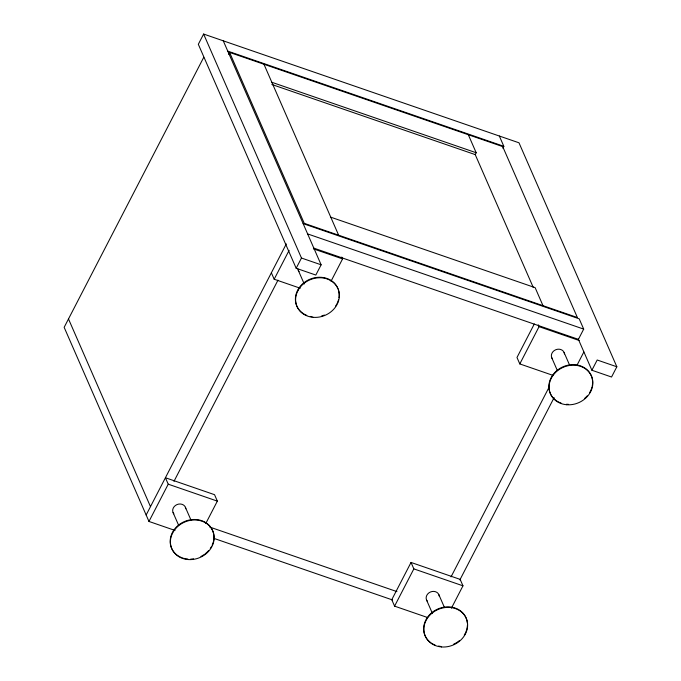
<?xml version="1.0" encoding="UTF-8"?>
<svg xmlns="http://www.w3.org/2000/svg" width="681" height="681" viewBox="0 0 681 681"><rect width="100%" height="100%" fill="white"/><g stroke="black" fill="none" stroke-linecap="round" stroke-linejoin="round"><path stroke-width="1.02" d="M578.28 339.087L591.891 370.243L611.547 377.019L616.841 366.778L518.99 142.797L203.619 34.05L198.324 44.299L296.175 268.28L315.822 275.056L321.126 264.807L223.266 40.826M203.755 57.298L64.159 327.331L148.969 521.45L175.034 530.439M228.612 54.267L229.582 52.403L502.697 146.585L577.386 317.525L304.262 223.351L229.582 52.403M146.151 515.015L286.301 243.917M148.969 521.45L168.233 484.182L165.415 477.747L214.541 494.687L217.35 501.122L205.79 523.485M300.244 288.225L274.179 279.236L289.11 250.353M173.978 481.339L277.993 280.146M296.175 268.28L301.47 258.031L203.619 34.05M331.009 281.27L342.569 258.908L341.76 257.069M533.317 287.569L475.227 154.613L476.189 152.748L468.315 134.727M502.876 148.177L503.838 146.321L499.335 136.021M451.409 608.176L462.969 585.822L460.152 579.378L411.035 562.446L391.771 599.706L394.58 606.141L427.659 617.548M534.321 323.952L516.981 357.491L519.799 363.926L552.878 375.333M394.58 606.141L413.844 568.882L411.035 562.446M519.799 363.926L539.063 326.659L538.254 324.82M451.035 576.875L549.184 387.012M303.122 223.615L579.199 318.81L583.694 329.102L578.399 339.351L313.371 247.969M459.871 579.923L554.121 397.619M577.105 365.025L583.847 351.983M591.891 370.243L597.194 360.002L616.841 366.778M227.769 51.126L503.838 146.321M271.838 82.282L476.189 152.748M271.872 84.487L475.227 154.613M330.779 217.188L535.13 287.646L542.995 305.667M307.625 233.915L583.694 329.102M313.49 248.88L342.569 258.908M539.063 326.659L579.156 340.491M301.47 258.031L321.126 264.807M168.233 484.182L217.35 501.122M413.844 568.882L462.969 585.822M209.833 527.094L396.938 591.61M213.553 538.254L392.605 599.995M590.614 391.762L590.393 391.26A22.337 19.306 -23.6 0 1 589.482 392.852M564.072 352.477L569.614 365.144M551.763 357.763L557.296 370.43M263.964 64.261L338.644 235.209M465.395 633.977L465.183 633.475A22.337 19.306 -23.6 0 1 464.272 635.075M298.287 270.357L304.245 284.003M438.862 594.692L444.395 607.358M297.623 290.31L297.844 290.804M426.544 599.978L432.503 613.624M271.37 272.8L274.179 279.236M185.385 507.285L190.927 519.961M173.068 512.58L178.609 525.247M172.412 532.525L172.625 533.019M68.492 318.946L150.484 506.63M185.768 508.758A6.699 5.788 -23.6 0 0 183.427 504.979L181.972 504.298A6.699 5.788 -23.6 0 0 174.183 506.638A6.699 5.788 -23.6 0 0 173.868 513.866M182.423 557.935A22.337 19.306 -23.6 0 1 171.646 534.176A22.337 19.306 -23.6 0 1 198.128 519.773A22.337 19.306 -23.6 0 1 213.528 541.02M213.332 541.872A22.337 19.306 -23.6 0 1 212.106 545.26M211.272 546.877A22.337 19.306 -23.6 0 1 210.284 548.452M208.548 550.665A22.337 19.306 -23.6 0 1 205.032 553.917M204.257 554.479A22.337 19.306 -23.6 0 1 200.912 556.471M193.54 558.82A22.337 19.306 -23.6 0 1 190.68 559.11M187.837 559.05A22.337 19.306 -23.6 0 1 183.291 558.207M299.087 271.651A6.699 5.788 -23.6 0 1 297.903 268.893M338.321 289.646A22.337 19.306 -23.6 0 1 338.934 297.776M338.542 299.657A22.337 19.306 -23.6 0 1 336.925 303.862M336.491 304.662A22.337 19.306 -23.6 0 1 335.495 306.229M324.36 315.048A22.337 19.306 -23.6 0 1 321.594 315.993M312.128 316.742A22.337 19.306 -23.6 0 1 310.289 316.444M306.799 315.405A22.337 19.306 -23.6 0 1 299.768 310.604M299.104 309.829A22.337 19.306 -23.6 0 1 307.548 280.368A22.337 19.306 -23.6 0 1 337.98 288.701M564.455 353.941A6.699 5.788 -23.6 0 0 562.114 350.162L560.667 349.481A6.699 5.788 -23.6 0 0 552.87 351.83A6.699 5.788 -23.6 0 0 552.555 359.049M561.118 403.118A22.337 19.306 -23.6 0 1 550.333 379.36A22.337 19.306 -23.6 0 1 576.824 364.956A22.337 19.306 -23.6 0 1 592.223 386.212M592.019 387.063A22.337 19.306 -23.6 0 1 590.793 390.451M587.235 395.857A22.337 19.306 -23.6 0 1 584.485 398.504M568.414 404.31A22.337 19.306 -23.6 0 1 566.532 404.233M439.236 596.164A6.699 5.788 -23.6 0 0 436.896 592.385L435.448 591.695A6.699 5.788 -23.6 0 0 427.651 594.045A6.699 5.788 -23.6 0 0 427.345 601.272M431.141 642.949A22.337 19.306 -23.6 0 1 435.806 609.98A22.337 19.306 -23.6 0 1 467.362 623.251M467.404 625.311A22.337 19.306 -23.6 0 1 465.583 632.666M459.266 640.719A22.337 19.306 -23.6 0 1 453.503 644.286M440.386 646.363A22.337 19.306 -23.6 0 1 438.547 646.056M435.057 645.026A22.337 19.306 -23.6 0 1 431.873 643.426M188.058 559.544A22.337 19.306 -23.6 0 0 212.983 531.41A22.337 19.306 -23.6 0 0 175.792 528.43A22.337 19.306 -23.6 0 0 188.058 559.544M313.269 317.329A22.337 19.306 -23.6 0 0 338.193 289.195A22.337 19.306 -23.6 0 0 301.002 286.216A22.337 19.306 -23.6 0 0 313.269 317.329M566.745 404.735A22.337 19.306 -23.6 0 0 591.67 376.602A22.337 19.306 -23.6 0 0 554.479 373.614A22.337 19.306 -23.6 0 0 566.745 404.735M441.535 646.95A22.337 19.306 -23.6 0 0 466.451 618.816A22.337 19.306 -23.6 0 0 429.26 615.828A22.337 19.306 -23.6 0 0 441.535 646.95"/></g></svg>
